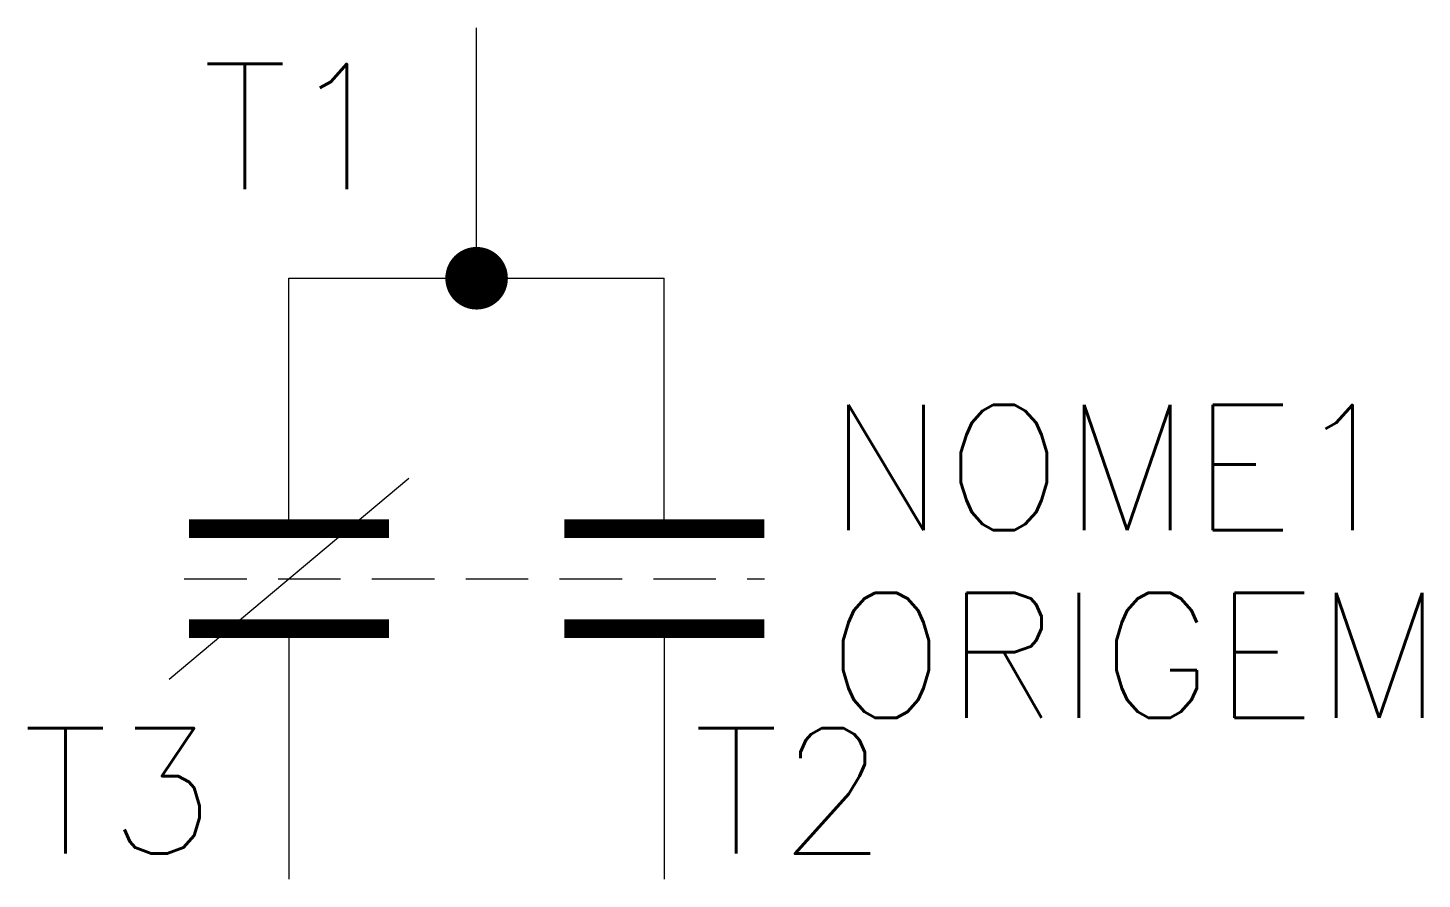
# Model space of a CAD drawing. Extents: x 147.8 to 170.1, y 175.4 to 189.
import ezdxf
from ezdxf.enums import TextEntityAlignment as Align

# ---------------------------------------------------------------- set-up
doc = ezdxf.new("R2010")
doc.units = 0
doc.header["$MEASUREMENT"] = 0
doc.linetypes.add('DASHED', pattern=[0.75, 0.5, -0.25])
doc.layers.get('0').update_dxf_attribs({"linetype": 'CONTINUOUS'})
doc.styles.add('ROMANS', font='romans')

# ---------------------------------------------------------------- blocks, each defined once
blk = doc.blocks.new('CON2')
at = {"const_width": 0.5}
blk.add_lwpolyline([(-0.25, 0, 1), (0.25, 0, 1)], format="xyb", close=True, dxfattribs=at)

msp = doc.modelspace()

# ---------------------------------------------------------------- linework, layer by layer
at = {"color": 0}
for p, q in [((155, 185), (155, 189)), ((152, 185), (158, 185))]:
    msp.add_line(p, q, dxfattribs=at)
for p, q in [((152, 181), (152, 185)), ((158, 181), (158, 185)), ((150.085, 178.593), (153.915, 181.807)), ((152, 179.4), (152, 175.4)), ((158, 179.4), (158, 175.4))]:
    msp.add_line(p, q)
at = {"linetype": 'DASHED', "ltscale": 2}
msp.add_line((150.326, 180.2), (159.6, 180.2), dxfattribs=at)
at = {"color": 5, "const_width": 0.3}
for points in [[(153.6, 181), (150.4, 181)], [(159.6, 181), (156.4, 181)], [(153.6, 179.4), (150.4, 179.4)], [(159.6, 179.4), (156.4, 179.4)]]:
    msp.add_lwpolyline(points, dxfattribs=at)

# ---------------------------------------------------------------- block references
at = {"color": 0, "xscale": -1, "rotation": 90}
msp.add_blockref('CON2', (155, 185), dxfattribs=at)

# ---------------------------------------------------------------- texts
at = {"color": 7, "lineweight": -3, "style": 'ROMANS'}
for tag, p in [('T1', (153.696, 187.424)), ('T3', (150.827, 176.809))]:
    msp.add_attdef(tag, text='', height=2, dxfattribs=at).set_placement(p, align=Align.MIDDLE_RIGHT)
for tag, text, p in [('NOME1', '', (160.6, 181.976)), ('ORIGEM', 'ORIGEM', (160.6, 178.976)), ('T2', '', (158.463, 176.809))]:
    msp.add_attdef(tag, text=text, height=2, dxfattribs=at).set_placement(p, align=Align.MIDDLE_LEFT)

doc.saveas('drawing.dxf')
